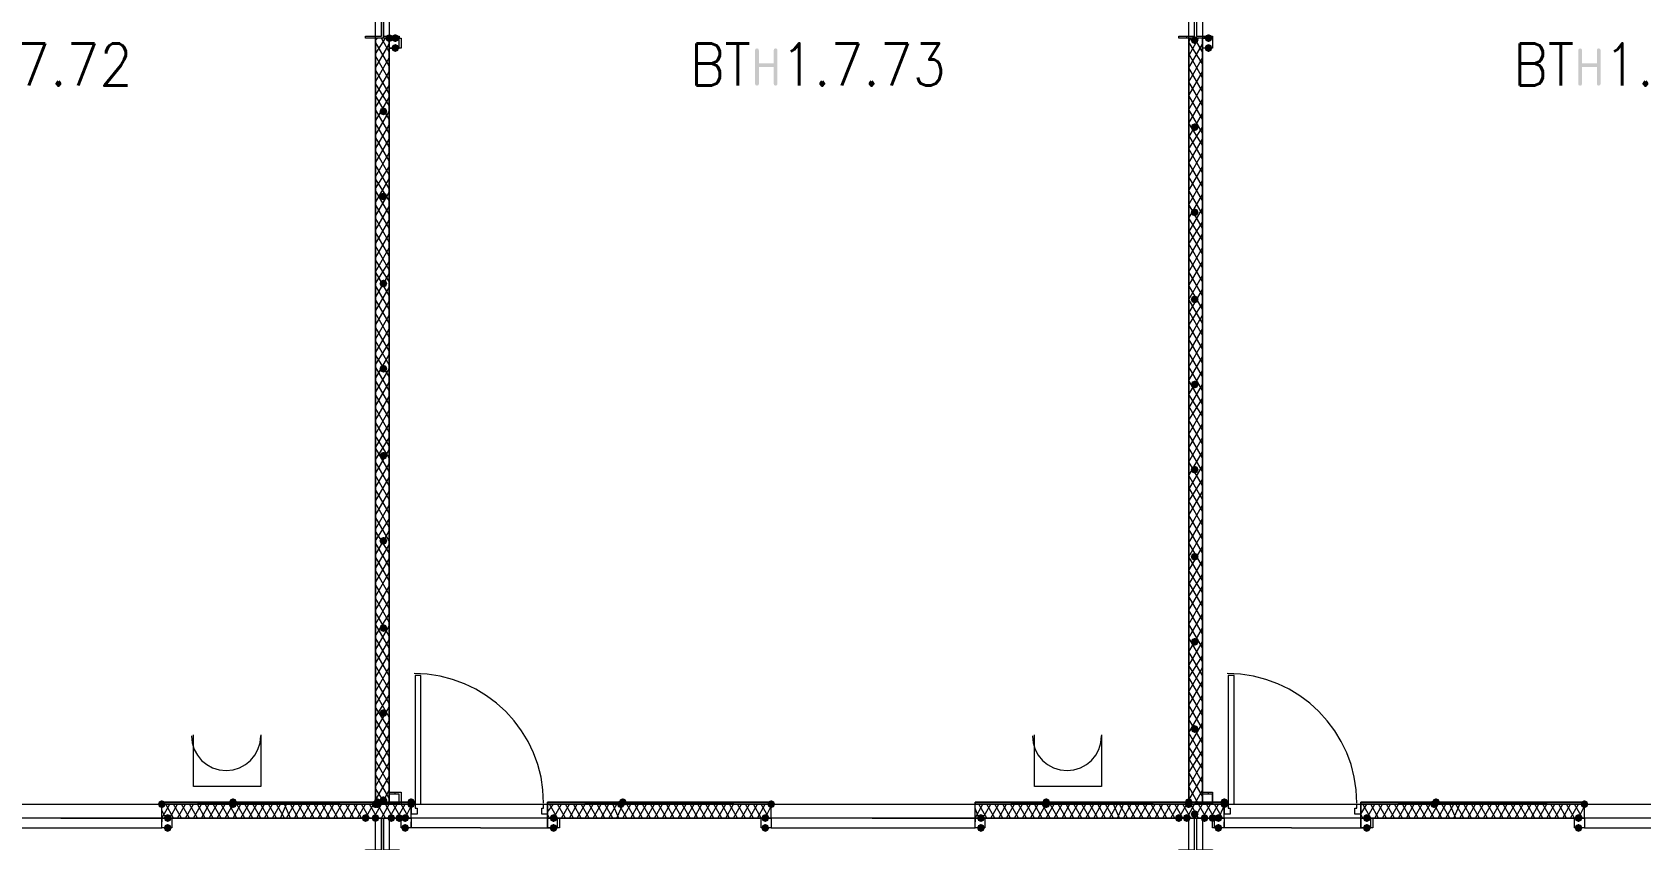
# Model space of a CAD drawing. Header units: millimetres. Extents: x 0 to 420, y 0 to 297.
# Drawn here: x 297.2 to 331.62, y 186.94 to 204.22 of the extents above; entities that cross this region are included whole.
import ezdxf

# ---------------------------------------------------------------- set-up
doc = ezdxf.new("R2010")
doc.units = ezdxf.units.MM
doc.styles.get("Standard").update_dxf_attribs({"font": 'STANDARD'})

msp = doc.modelspace()

# ---------------------------------------------------------------- hatches: boundary and pattern name
for color, points in [(7, [(304.927, 204.089), (304.902129, 204.029204), (304.842333, 204.004333), (304.782537, 204.029204), (304.757667, 204.089), (304.782537, 204.148796), (304.842333, 204.173667), (304.902129, 204.148796)]), (7, [(305.054, 204.089), (305.029129, 204.029204), (304.969333, 204.004333), (304.909537, 204.029204), (304.884667, 204.089), (304.909537, 204.148796), (304.969333, 204.173667), (305.029129, 204.148796)]), (7, [(322.156667, 204.046667), (322.131796, 203.986871), (322.072, 203.962), (322.012204, 203.986871), (321.987333, 204.046667), (322.012204, 204.106462), (322.072, 204.131333), (322.131796, 204.106463)]), (7, [(322.453, 204.089), (322.428129, 204.029204), (322.368333, 204.004333), (322.308538, 204.029204), (322.283667, 204.089), (322.308537, 204.148796), (322.368333, 204.173667), (322.428129, 204.148796)]), (7, [(305.054, 203.877333), (305.029129, 203.817537), (304.969333, 203.792667), (304.909537, 203.817537), (304.884667, 203.877333), (304.909537, 203.937129), (304.969333, 203.962), (305.029129, 203.937129)]), (7, [(312.668708, 203.112687), (312.668708, 203.829267), (312.678698, 203.859032), (312.708946, 203.868954), (312.738712, 203.859032), (312.748634, 203.829267), (312.748634, 203.550352), (313.066685, 203.550352), (313.066685, 203.829267), (313.076607, 203.859032), (313.106373, 203.868954), (313.136414, 203.859032), (313.146611, 203.829267), (313.146611, 203.112687), (313.136414, 203.082921), (313.106373, 203.072999), (313.076607, 203.082921), (313.066685, 203.112687), (313.066685, 203.470977), (312.748634, 203.470977), (312.748634, 203.112687), (312.738712, 203.082921), (312.708946, 203.072999), (312.678698, 203.082921)]), (7, [(322.453, 203.877333), (322.428129, 203.817537), (322.368333, 203.792667), (322.308538, 203.817537), (322.283667, 203.877333), (322.308537, 203.937129), (322.368333, 203.962), (322.428129, 203.937129)]), (7, [(330.279374, 203.112687), (330.279374, 203.829267), (330.289365, 203.859032), (330.319613, 203.868954), (330.349379, 203.859032), (330.3593, 203.829267), (330.3593, 203.550352), (330.677352, 203.550352), (330.677352, 203.829267), (330.687274, 203.859032), (330.717039, 203.868954), (330.74708, 203.859032), (330.757278, 203.829267), (330.757278, 203.112687), (330.74708, 203.082921), (330.717039, 203.072999), (330.687274, 203.082921), (330.677352, 203.112687), (330.677352, 203.470977), (330.3593, 203.470977), (330.3593, 203.112687), (330.349379, 203.082921), (330.319613, 203.072999), (330.289365, 203.082921)]), (7, [(304.8, 202.522667), (304.775129, 202.462871), (304.715333, 202.438), (304.655538, 202.462871), (304.630667, 202.522667), (304.655537, 202.582462), (304.715333, 202.607333), (304.775129, 202.582463)]), (7, [(322.156667, 202.184), (322.131796, 202.124204), (322.072, 202.099333), (322.012204, 202.124204), (321.987333, 202.184), (322.012204, 202.243796), (322.072, 202.268667), (322.131796, 202.243796)]), (7, [(304.8, 200.702333), (304.775129, 200.642537), (304.715333, 200.617667), (304.655538, 200.642537), (304.630667, 200.702333), (304.655537, 200.762129), (304.715333, 200.787), (304.775129, 200.762129)]), (7, [(322.156667, 200.363667), (322.131796, 200.303871), (322.072, 200.279), (322.012204, 200.303871), (321.987333, 200.363667), (322.012204, 200.423462), (322.072, 200.448333), (322.131796, 200.423463)]), (7, [(304.8, 198.839667), (304.775129, 198.779871), (304.715333, 198.755), (304.655538, 198.779871), (304.630667, 198.839667), (304.655537, 198.899462), (304.715333, 198.924333), (304.775129, 198.899463)]), (7, [(322.156667, 198.501), (322.131796, 198.441204), (322.072, 198.416333), (322.012204, 198.441204), (321.987333, 198.501), (322.012204, 198.560796), (322.072, 198.585667), (322.131796, 198.560796)]), (7, [(304.8, 197.019333), (304.775129, 196.959537), (304.715333, 196.934667), (304.655538, 196.959537), (304.630667, 197.019333), (304.655537, 197.079129), (304.715333, 197.104), (304.775129, 197.079129)]), (7, [(322.156667, 196.680667), (322.131796, 196.620871), (322.072, 196.596), (322.012204, 196.620871), (321.987333, 196.680667), (322.012204, 196.740462), (322.072, 196.765333), (322.131796, 196.740463)]), (7, [(304.8, 195.156667), (304.775129, 195.096871), (304.715333, 195.072), (304.655538, 195.096871), (304.630667, 195.156667), (304.655537, 195.216462), (304.715333, 195.241333), (304.775129, 195.216463)]), (7, [(322.156667, 194.860333), (322.131796, 194.800537), (322.072, 194.775667), (322.012204, 194.800537), (321.987333, 194.860333), (322.012204, 194.920129), (322.072, 194.945), (322.131796, 194.920129)]), (7, [(304.8, 193.336333), (304.775129, 193.276537), (304.715333, 193.251667), (304.655538, 193.276537), (304.630667, 193.336333), (304.655537, 193.396129), (304.715333, 193.421), (304.775129, 193.396129)]), (7, [(322.156667, 192.997667), (322.131796, 192.937871), (322.072, 192.913), (322.012204, 192.937871), (321.987333, 192.997667), (322.012204, 193.057462), (322.072, 193.082333), (322.131796, 193.057463)]), (7, [(304.8, 191.473667), (304.775129, 191.413871), (304.715333, 191.389), (304.655538, 191.413871), (304.630667, 191.473667), (304.655537, 191.533462), (304.715333, 191.558333), (304.775129, 191.533463)]), (7, [(322.156667, 191.177333), (322.131796, 191.117537), (322.072, 191.092667), (322.012204, 191.117537), (321.987333, 191.177333), (322.012204, 191.237129), (322.072, 191.262), (322.131796, 191.237129)]), (7, [(304.8, 189.653333), (304.775129, 189.593537), (304.715333, 189.568667), (304.655538, 189.593537), (304.630667, 189.653333), (304.655537, 189.713129), (304.715333, 189.738), (304.775129, 189.713129)]), (7, [(322.156667, 189.314667), (322.131796, 189.254871), (322.072, 189.23), (322.012204, 189.254871), (321.987333, 189.314667), (322.012204, 189.374462), (322.072, 189.399333), (322.131796, 189.374463)]), (7, [(300.058667, 187.706), (300.033796, 187.646204), (299.974, 187.621333), (299.914204, 187.646204), (299.889333, 187.706), (299.914204, 187.765796), (299.974, 187.790667), (300.033796, 187.765796)]), (254, [(301.582667, 187.748333), (301.557796, 187.688538), (301.498, 187.663667), (301.438204, 187.688538), (301.413333, 187.748333), (301.438204, 187.808129), (301.498, 187.833), (301.557796, 187.808129)]), (254, [(301.582667, 187.706), (301.557796, 187.646204), (301.498, 187.621333), (301.438204, 187.646204), (301.413333, 187.706), (301.438204, 187.765796), (301.498, 187.790667), (301.557796, 187.765796)]), (254, [(304.630667, 187.706), (304.605796, 187.646204), (304.546, 187.621333), (304.486204, 187.646204), (304.461333, 187.706), (304.486204, 187.765796), (304.546, 187.790667), (304.605796, 187.765796)]), (254, [(304.673, 187.748333), (304.648129, 187.688538), (304.588333, 187.663667), (304.528537, 187.688538), (304.503667, 187.748333), (304.528537, 187.808129), (304.588333, 187.833), (304.648129, 187.808129)]), (254, [(304.673, 187.748333), (304.648129, 187.688538), (304.588333, 187.663667), (304.528537, 187.688538), (304.503667, 187.748333), (304.528537, 187.808129), (304.588333, 187.833), (304.648129, 187.808129)]), (254, [(304.673, 187.706), (304.648129, 187.646204), (304.588333, 187.621333), (304.528537, 187.646204), (304.503667, 187.706), (304.528537, 187.765796), (304.588333, 187.790667), (304.648129, 187.765796)]), (7, [(304.8, 187.790667), (304.775129, 187.730871), (304.715333, 187.706), (304.655538, 187.730871), (304.630667, 187.790667), (304.655537, 187.850462), (304.715333, 187.875333), (304.775129, 187.850463)]), (254, [(305.392667, 187.748333), (305.367796, 187.688538), (305.308, 187.663667), (305.248204, 187.688538), (305.223333, 187.748333), (305.248204, 187.808129), (305.308, 187.833), (305.367796, 187.808129)]), (254, [(305.392667, 187.706), (305.367796, 187.646204), (305.308, 187.621333), (305.248204, 187.646204), (305.223333, 187.706), (305.248204, 187.765796), (305.308, 187.790667), (305.367796, 187.765796)]), (254, [(309.88, 187.706), (309.855129, 187.646204), (309.795333, 187.621333), (309.735537, 187.646204), (309.710667, 187.706), (309.735537, 187.765796), (309.795333, 187.790667), (309.855129, 187.765796)]), (254, [(309.922333, 187.748333), (309.897462, 187.688538), (309.837667, 187.663667), (309.777871, 187.688538), (309.753, 187.748333), (309.777871, 187.808129), (309.837667, 187.833), (309.897462, 187.808129)]), (254, [(313.097333, 187.706), (313.072462, 187.646204), (313.012667, 187.621333), (312.952871, 187.646204), (312.928, 187.706), (312.952871, 187.765796), (313.012667, 187.790667), (313.072462, 187.765796)]), (254, [(318.981667, 187.748333), (318.956796, 187.688538), (318.897, 187.663667), (318.837204, 187.688538), (318.812333, 187.748333), (318.837204, 187.808129), (318.897, 187.833), (318.956796, 187.808129)]), (254, [(318.981667, 187.706), (318.956796, 187.646204), (318.897, 187.621333), (318.837204, 187.646204), (318.812333, 187.706), (318.837204, 187.765796), (318.897, 187.790667), (318.956796, 187.765796)]), (254, [(322.029667, 187.748333), (322.004796, 187.688538), (321.945, 187.663667), (321.885204, 187.688538), (321.860333, 187.748333), (321.885204, 187.808129), (321.945, 187.833), (322.004796, 187.808129)]), (254, [(322.029667, 187.748333), (322.004796, 187.688538), (321.945, 187.663667), (321.885204, 187.688538), (321.860333, 187.748333), (321.885204, 187.808129), (321.945, 187.833), (322.004796, 187.808129)]), (254, [(322.029667, 187.706), (322.004796, 187.646204), (321.945, 187.621333), (321.885204, 187.646204), (321.860333, 187.706), (321.885204, 187.765796), (321.945, 187.790667), (322.004796, 187.765796)]), (254, [(322.029667, 187.706), (322.004796, 187.646204), (321.945, 187.621333), (321.885204, 187.646204), (321.860333, 187.706), (321.885204, 187.765796), (321.945, 187.790667), (322.004796, 187.765796)]), (7, [(322.156667, 187.494333), (322.131796, 187.434537), (322.072, 187.409667), (322.012204, 187.434537), (321.987333, 187.494333), (322.012204, 187.554129), (322.072, 187.579), (322.131796, 187.554129)]), (254, [(322.791667, 187.748333), (322.766796, 187.688538), (322.707, 187.663667), (322.647204, 187.688538), (322.622333, 187.748333), (322.647204, 187.808129), (322.707, 187.833), (322.766796, 187.808129)]), (254, [(322.791667, 187.706), (322.766796, 187.646204), (322.707, 187.621333), (322.647204, 187.646204), (322.622333, 187.706), (322.647204, 187.765796), (322.707, 187.790667), (322.766796, 187.765796)]), (254, [(327.279, 187.706), (327.254129, 187.646204), (327.194333, 187.621333), (327.134537, 187.646204), (327.109667, 187.706), (327.134537, 187.765796), (327.194333, 187.790667), (327.254129, 187.765796)]), (254, [(327.321333, 187.748333), (327.296462, 187.688538), (327.236667, 187.663667), (327.176871, 187.688538), (327.152, 187.748333), (327.176871, 187.808129), (327.236667, 187.833), (327.296462, 187.808129)]), (254, [(330.496333, 187.706), (330.471462, 187.646204), (330.411667, 187.621333), (330.351871, 187.646204), (330.327, 187.706), (330.351871, 187.765796), (330.411667, 187.790667), (330.471462, 187.765796)]), (7, [(300.185667, 187.409667), (300.160796, 187.349871), (300.101, 187.325), (300.041204, 187.349871), (300.016333, 187.409667), (300.041204, 187.469462), (300.101, 187.494333), (300.160796, 187.469463)]), (7, [(300.185667, 187.198), (300.160796, 187.138204), (300.101, 187.113333), (300.041204, 187.138204), (300.016333, 187.198), (300.041204, 187.257796), (300.101, 187.282667), (300.160796, 187.257796)]), (7, [(304.419, 187.409667), (304.394129, 187.349871), (304.334333, 187.325), (304.274537, 187.349871), (304.249667, 187.409667), (304.274537, 187.469462), (304.334333, 187.494333), (304.394129, 187.469463)]), (7, [(304.630667, 187.409667), (304.605796, 187.349871), (304.546, 187.325), (304.486204, 187.349871), (304.461333, 187.409667), (304.486204, 187.469462), (304.546, 187.494333), (304.605796, 187.469463)]), (7, [(304.969333, 187.409667), (304.944462, 187.349871), (304.884667, 187.325), (304.824871, 187.349871), (304.8, 187.409667), (304.824871, 187.469462), (304.884667, 187.494333), (304.944462, 187.469463)]), (7, [(305.138667, 187.409667), (305.113796, 187.349871), (305.054, 187.325), (304.994204, 187.349871), (304.969333, 187.409667), (304.994204, 187.469462), (305.054, 187.494333), (305.113796, 187.469463)]), (7, [(305.265667, 187.409667), (305.240796, 187.349871), (305.181, 187.325), (305.121204, 187.349871), (305.096333, 187.409667), (305.121204, 187.469462), (305.181, 187.494333), (305.240796, 187.469463)]), (7, [(305.265667, 187.198), (305.240796, 187.138204), (305.181, 187.113333), (305.121204, 187.138204), (305.096333, 187.198), (305.121204, 187.257796), (305.181, 187.282667), (305.240796, 187.257796)]), (7, [(308.440667, 187.409667), (308.415796, 187.349871), (308.356, 187.325), (308.296204, 187.349871), (308.271333, 187.409667), (308.296204, 187.469462), (308.356, 187.494333), (308.415796, 187.469463)]), (7, [(308.440667, 187.198), (308.415796, 187.138204), (308.356, 187.113333), (308.296204, 187.138204), (308.271333, 187.198), (308.296204, 187.257796), (308.356, 187.282667), (308.415796, 187.257796)]), (7, [(312.970333, 187.409667), (312.945462, 187.349871), (312.885667, 187.325), (312.825871, 187.349871), (312.801, 187.409667), (312.825871, 187.469462), (312.885667, 187.494333), (312.945462, 187.469463)]), (7, [(312.970333, 187.198), (312.945462, 187.138204), (312.885667, 187.113333), (312.825871, 187.138204), (312.801, 187.198), (312.825871, 187.257796), (312.885667, 187.282667), (312.945462, 187.257796)]), (7, [(317.584667, 187.409667), (317.559796, 187.349871), (317.5, 187.325), (317.440204, 187.349871), (317.415333, 187.409667), (317.440204, 187.469462), (317.5, 187.494333), (317.559796, 187.469463)]), (7, [(317.584667, 187.198), (317.559796, 187.138204), (317.5, 187.113333), (317.440204, 187.138204), (317.415333, 187.198), (317.440204, 187.257796), (317.5, 187.282667), (317.559796, 187.257796)]), (7, [(321.818, 187.409667), (321.793129, 187.349871), (321.733333, 187.325), (321.673537, 187.349871), (321.648667, 187.409667), (321.673537, 187.469462), (321.733333, 187.494333), (321.793129, 187.469463)]), (7, [(321.987333, 187.409667), (321.962462, 187.349871), (321.902667, 187.325), (321.842871, 187.349871), (321.818, 187.409667), (321.842871, 187.469462), (321.902667, 187.494333), (321.962462, 187.469463)]), (7, [(322.368333, 187.409667), (322.343462, 187.349871), (322.283667, 187.325), (322.223871, 187.349871), (322.199, 187.409667), (322.223871, 187.469462), (322.283667, 187.494333), (322.343462, 187.469463)]), (7, [(322.537667, 187.409667), (322.512796, 187.349871), (322.453, 187.325), (322.393204, 187.349871), (322.368333, 187.409667), (322.393204, 187.469462), (322.453, 187.494333), (322.512796, 187.469463)]), (7, [(322.664667, 187.409667), (322.639796, 187.349871), (322.58, 187.325), (322.520204, 187.349871), (322.495333, 187.409667), (322.520204, 187.469462), (322.58, 187.494333), (322.639796, 187.469463)]), (7, [(322.664667, 187.198), (322.639796, 187.138204), (322.58, 187.113333), (322.520204, 187.138204), (322.495333, 187.198), (322.520204, 187.257796), (322.58, 187.282667), (322.639796, 187.257796)]), (7, [(325.839667, 187.409667), (325.814796, 187.349871), (325.755, 187.325), (325.695204, 187.349871), (325.670333, 187.409667), (325.695204, 187.469462), (325.755, 187.494333), (325.814796, 187.469463)]), (7, [(325.839667, 187.198), (325.814796, 187.138204), (325.755, 187.113333), (325.695204, 187.138204), (325.670333, 187.198), (325.695204, 187.257796), (325.755, 187.282667), (325.814796, 187.257796)]), (7, [(330.369333, 187.409667), (330.344462, 187.349871), (330.284667, 187.325), (330.224871, 187.349871), (330.2, 187.409667), (330.224871, 187.469462), (330.284667, 187.494333), (330.344462, 187.469463)]), (7, [(330.369333, 187.198), (330.344462, 187.138204), (330.284667, 187.113333), (330.224871, 187.138204), (330.2, 187.198), (330.224871, 187.257796), (330.284667, 187.282667), (330.344462, 187.257796)])]:
    msp.add_hatch(color=color).paths.add_polyline_path(points, flags=0)
h = msp.add_hatch(color=7)
h.paths.add_polyline_path([(304.546, 187.748333), (299.974, 187.748333), (304.546, 187.706)], flags=0)
h.paths.add_polyline_path([(299.974, 187.748333), (304.546, 187.706), (299.974, 187.706)], flags=0)
h = msp.add_hatch(color=7)
h.paths.add_polyline_path([(305.308, 187.748333), (304.588333, 187.748333), (305.308, 187.706)], flags=0)
h.paths.add_polyline_path([(304.588333, 187.748333), (305.308, 187.706), (304.588333, 187.706)], flags=0)
h = msp.add_hatch(color=7)
h.paths.add_polyline_path([(313.012667, 187.748333), (308.229, 187.748333), (313.012667, 187.706)], flags=0)
h.paths.add_polyline_path([(308.229, 187.748333), (313.012667, 187.706), (308.229, 187.706)], flags=0)
h = msp.add_hatch(color=7)
h.paths.add_polyline_path([(321.945, 187.748333), (317.373, 187.748333), (321.945, 187.706)], flags=0)
h.paths.add_polyline_path([(317.373, 187.748333), (321.945, 187.706), (317.373, 187.706)], flags=0)
h = msp.add_hatch(color=7)
h.paths.add_polyline_path([(322.707, 187.748333), (321.945, 187.748333), (322.707, 187.706)], flags=0)
h.paths.add_polyline_path([(321.945, 187.748333), (322.707, 187.706), (321.945, 187.706)], flags=0)
h = msp.add_hatch(color=7)
h.paths.add_polyline_path([(330.411667, 187.748333), (325.628, 187.748333), (330.411667, 187.706)], flags=0)
h.paths.add_polyline_path([(325.628, 187.748333), (330.411667, 187.706), (325.628, 187.706)], flags=0)

# ---------------------------------------------------------------- linework, layer by layer
at = {"color": 7, "lineweight": 0}
for points in [[(287.443333, 187.706), (304.546, 187.706), (304.546, 222.207667), (287.443333, 222.207667)], [(304.842333, 187.706), (321.945, 187.706), (321.945, 222.207667), (304.842333, 222.207667)], [(339.344, 187.706), (339.344, 222.207667), (322.241333, 222.207667), (322.241333, 187.706)], [(305.054, 204.089), (304.334333, 204.089), (304.334333, 204.131333), (304.673, 204.131333), (304.673, 204.766333), (304.334333, 204.766333), (304.334333, 204.808667), (305.054, 204.808667), (305.054, 204.766333), (304.715333, 204.766333), (304.715333, 204.131333), (305.054, 204.131333)], [(322.453, 204.089), (321.733333, 204.089), (321.733333, 204.131333), (322.072, 204.131333), (322.072, 204.766333), (321.733333, 204.766333), (321.733333, 204.808667), (322.453, 204.808667), (322.453, 204.766333), (322.114333, 204.766333), (322.114333, 204.131333), (322.453, 204.131333)], [(305.096333, 203.877333), (304.842333, 203.877333), (304.842333, 204.089), (305.096333, 204.089)], [(305.054, 203.877333), (305.054, 204.089), (304.842333, 204.089), (304.842333, 203.877333)], [(322.453, 203.877333), (322.241333, 203.877333), (322.241333, 204.089), (322.453, 204.089), (322.453, 203.877333), (322.241333, 203.877333), (322.241333, 204.089), (322.453, 204.089)], [(305.392667, 190.457667), (305.392667, 187.706), (305.519667, 187.706), (305.519667, 190.457667)], [(322.791667, 190.457667), (322.791667, 187.706), (322.918667, 187.706), (322.918667, 190.457667)], [(305.096333, 187.706), (304.842333, 187.706), (304.842333, 187.96), (305.096333, 187.96)], [(305.054, 187.748333), (305.054, 187.917667), (304.842333, 187.917667), (304.842333, 187.748333)], [(322.453, 187.706), (322.241333, 187.706), (322.241333, 187.96), (322.453, 187.96)], [(322.453, 187.748333), (322.453, 187.917667), (322.241333, 187.917667), (322.241333, 187.748333)], [(304.546, 187.748333), (299.974, 187.748333), (304.546, 187.706)], [(299.974, 187.748333), (304.546, 187.706), (299.974, 187.706)], [(299.974, 187.706), (299.974, 187.748333), (304.546, 187.748333), (304.546, 187.706), (299.974, 187.706), (304.546, 187.706), (304.546, 187.748333), (299.974, 187.748333)], [(305.308, 187.748333), (304.588333, 187.748333), (305.308, 187.706)], [(304.588333, 187.748333), (305.308, 187.706), (304.588333, 187.706)], [(305.308, 187.748333), (304.588333, 187.748333), (304.588333, 187.706), (305.308, 187.706)], [(305.308, 187.748333), (304.588333, 187.748333), (304.588333, 187.706), (305.308, 187.706)], [(305.308, 187.494333), (305.308, 187.706), (305.392667, 187.706), (305.392667, 187.621333), (305.435, 187.621333), (305.435, 187.494333)], [(305.308, 187.706), (305.308, 187.494333)], [(308.102, 187.494333), (308.102, 187.621333), (308.144333, 187.621333), (308.144333, 187.706), (308.229, 187.706), (308.229, 187.494333)], [(313.012667, 187.748333), (308.229, 187.748333), (313.012667, 187.706)], [(308.229, 187.748333), (313.012667, 187.706), (308.229, 187.706)], [(308.229, 187.706), (308.229, 187.748333), (313.012667, 187.748333), (313.012667, 187.706), (308.229, 187.706), (313.012667, 187.706), (313.012667, 187.748333), (308.229, 187.748333)], [(308.229, 187.706), (308.229, 187.494333)], [(321.945, 187.748333), (317.373, 187.748333), (321.945, 187.706)], [(317.373, 187.748333), (321.945, 187.706), (317.373, 187.706)], [(317.373, 187.706), (317.373, 187.748333), (321.945, 187.748333), (321.945, 187.706), (317.373, 187.706), (321.945, 187.706), (321.945, 187.748333), (317.373, 187.748333)], [(322.707, 187.748333), (321.945, 187.748333), (322.707, 187.706)], [(321.945, 187.748333), (322.707, 187.706), (321.945, 187.706)], [(322.707, 187.748333), (321.945, 187.748333), (321.945, 187.706), (322.707, 187.706)], [(322.707, 187.748333), (321.945, 187.748333), (321.945, 187.706), (322.707, 187.706)], [(322.707, 187.494333), (322.707, 187.706), (322.791667, 187.706), (322.791667, 187.621333), (322.834, 187.621333), (322.834, 187.494333)], [(322.707, 187.706), (322.707, 187.494333)], [(325.501, 187.494333), (325.501, 187.621333), (325.543333, 187.621333), (325.543333, 187.706), (325.628, 187.706), (325.628, 187.494333)], [(330.411667, 187.748333), (325.628, 187.748333), (330.411667, 187.706)], [(325.628, 187.748333), (330.411667, 187.706), (325.628, 187.706)], [(325.628, 187.706), (325.628, 187.748333), (330.411667, 187.748333), (330.411667, 187.706), (325.628, 187.706), (330.411667, 187.706), (330.411667, 187.748333), (325.628, 187.748333)], [(325.628, 187.706), (325.628, 187.494333)], [(304.546, 187.409667), (287.443333, 187.409667), (287.443333, 176.276), (304.546, 176.276)], [(305.054, 186.69), (304.334333, 186.69), (304.334333, 186.732333), (304.673, 186.732333), (304.673, 187.409667), (304.334333, 187.409667), (305.054, 187.409667), (304.715333, 187.409667), (304.715333, 186.732333), (305.054, 186.732333)], [(321.945, 176.276), (321.945, 187.409667), (304.842333, 187.409667), (304.842333, 176.276)], [(308.483, 187.198), (308.229, 187.198), (308.229, 187.409667), (308.483, 187.409667)], [(308.440667, 187.198), (308.440667, 187.409667), (308.229, 187.409667), (308.229, 187.198)], [(312.801, 187.409667), (313.012667, 187.409667), (313.012667, 187.198), (312.801, 187.198), (312.801, 187.409667), (313.012667, 187.409667), (313.012667, 187.198), (312.801, 187.198)], [(322.453, 186.69), (321.733333, 186.69), (321.733333, 186.732333), (322.072, 186.732333), (322.072, 187.409667), (321.733333, 187.409667), (322.453, 187.409667), (322.114333, 187.409667), (322.114333, 186.732333), (322.453, 186.732333)], [(322.241333, 187.409667), (322.241333, 176.276), (339.344, 176.276), (339.344, 187.409667)], [(325.882, 187.198), (325.628, 187.198), (325.628, 187.409667), (325.882, 187.409667)], [(325.839667, 187.198), (325.839667, 187.409667), (325.628, 187.409667), (325.628, 187.198)], [(330.2, 187.409667), (330.411667, 187.409667), (330.411667, 187.198), (330.2, 187.198), (330.2, 187.409667), (330.411667, 187.409667), (330.411667, 187.198), (330.2, 187.198)]]:
    msp.add_lwpolyline(points, close=True, dxfattribs=at)
for points in [[(304.715333, 204.089), (304.715333, 204.808667)], [(322.072, 204.089), (322.072, 204.808667)], [(304.334333, 204.089), (304.334333, 204.131333)], [(304.546, 204.089), (304.546, 204.131333)], [(304.884667, 204.089), (304.884667, 204.131333)], [(305.054, 204.089), (305.054, 204.131333)], [(321.733333, 204.089), (321.733333, 204.131333)], [(321.902667, 204.089), (321.902667, 204.131333)], [(322.283667, 204.089), (322.283667, 204.131333)], [(322.453, 204.089), (322.453, 204.131333)], [(304.546, 204.046667), (304.588333, 204.089)], [(304.546, 203.750333), (304.757667, 204.089)], [(304.842333, 187.706), (304.842333, 204.089), (304.546, 204.089), (304.546, 187.706)], [(304.842333, 203.496333), (304.546, 204.004333)], [(304.546, 203.454), (304.842333, 203.962)], [(304.842333, 203.792667), (304.673, 204.089)], [(321.945, 204.004333), (321.987333, 204.089)], [(321.945, 203.708), (322.156667, 204.089)], [(322.241333, 187.706), (322.241333, 204.089), (321.945, 204.089), (321.945, 187.706)], [(322.241333, 203.538667), (321.945, 204.004333)], [(321.945, 203.454), (322.241333, 203.962)], [(322.241333, 203.242333), (321.945, 203.750333)], [(322.241333, 203.792667), (322.072, 204.089)], [(304.842333, 203.2), (304.546, 203.708)], [(304.546, 203.157667), (304.842333, 203.665667)], [(304.842333, 202.903667), (304.546, 203.411667)], [(321.945, 203.157667), (322.241333, 203.665667)], [(322.241333, 202.946), (321.945, 203.454)], [(304.546, 202.861333), (304.842333, 203.369333)], [(304.842333, 202.649667), (304.546, 203.115333)], [(304.546, 202.607333), (304.842333, 203.073)], [(321.945, 202.861333), (322.241333, 203.369333)], [(322.241333, 202.649667), (321.945, 203.157667)], [(321.945, 202.565), (322.241333, 203.073)], [(304.842333, 202.353333), (304.546, 202.861333)], [(304.546, 202.311), (304.842333, 202.819)], [(322.241333, 202.353333), (321.945, 202.861333)], [(321.945, 202.268667), (322.241333, 202.776667)], [(304.842333, 202.057), (304.546, 202.565)], [(304.546, 202.014667), (304.842333, 202.522667)], [(322.241333, 202.057), (321.945, 202.565)], [(321.945, 201.972333), (322.241333, 202.480333)], [(304.842333, 201.760667), (304.546, 202.268667)], [(304.546, 201.718333), (304.842333, 202.226333)], [(322.241333, 201.803), (321.945, 202.268667)], [(321.945, 201.718333), (322.241333, 202.184)], [(304.842333, 201.464333), (304.546, 201.972333)], [(304.546, 201.422), (304.842333, 201.93)], [(322.241333, 201.506667), (321.945, 202.014667)], [(321.945, 201.422), (322.241333, 201.93)], [(322.241333, 201.210333), (321.945, 201.718333)], [(304.842333, 201.168), (304.546, 201.676)], [(304.546, 201.125667), (304.842333, 201.633667)], [(304.842333, 200.871667), (304.546, 201.379667)], [(321.945, 201.125667), (322.241333, 201.633667)], [(322.241333, 200.914), (321.945, 201.422)], [(304.546, 200.871667), (304.842333, 201.337333)], [(304.546, 200.575333), (304.842333, 201.083333)], [(304.842333, 200.617667), (304.546, 201.083333)], [(321.945, 200.829333), (322.241333, 201.337333)], [(322.241333, 200.617667), (321.945, 201.125667)], [(321.945, 200.533), (322.241333, 201.041)], [(304.842333, 200.321333), (304.546, 200.829333)], [(304.546, 200.279), (304.842333, 200.787)], [(322.241333, 200.321333), (321.945, 200.829333)], [(321.945, 200.236667), (322.241333, 200.744667)], [(304.842333, 200.025), (304.546, 200.533)], [(304.546, 199.982667), (304.842333, 200.490667)], [(322.241333, 200.025), (321.945, 200.533)], [(321.945, 199.940333), (322.241333, 200.448333)], [(304.842333, 199.728667), (304.546, 200.236667)], [(304.546, 199.686333), (304.842333, 200.194333)], [(322.241333, 199.771), (321.945, 200.236667)], [(321.945, 199.686333), (322.241333, 200.152)], [(322.241333, 199.474667), (321.945, 199.982667)], [(304.842333, 199.432333), (304.546, 199.940333)], [(304.546, 199.39), (304.842333, 199.898)], [(304.842333, 199.136), (304.546, 199.644)], [(321.945, 199.39), (322.241333, 199.898)], [(322.241333, 199.178333), (321.945, 199.686333)], [(304.546, 199.093667), (304.842333, 199.601667)], [(304.842333, 198.882), (304.546, 199.347667)], [(304.546, 198.839667), (304.842333, 199.305333)], [(321.945, 199.093667), (322.241333, 199.601667)], [(322.241333, 198.882), (321.945, 199.39)], [(321.945, 198.797333), (322.241333, 199.305333)], [(304.842333, 198.585667), (304.546, 199.093667)], [(304.546, 198.543333), (304.842333, 199.051333)], [(322.241333, 198.585667), (321.945, 199.093667)], [(321.945, 198.501), (322.241333, 199.009)], [(304.842333, 198.289333), (304.546, 198.797333)], [(304.546, 198.247), (304.842333, 198.755)], [(322.241333, 198.289333), (321.945, 198.797333)], [(321.945, 198.204667), (322.241333, 198.712667)], [(304.842333, 197.993), (304.546, 198.501)], [(304.546, 197.950667), (304.842333, 198.458667)], [(322.241333, 197.993), (321.945, 198.501)], [(321.945, 197.950667), (322.241333, 198.416333)], [(322.241333, 197.739), (321.945, 198.247)], [(304.842333, 197.696667), (304.546, 198.204667)], [(304.546, 197.654333), (304.842333, 198.162333)], [(304.842333, 197.400333), (304.546, 197.908333)], [(321.945, 197.654333), (322.241333, 198.162333)], [(322.241333, 197.442667), (321.945, 197.950667)], [(304.546, 197.358), (304.842333, 197.866)], [(304.842333, 197.104), (304.546, 197.612)], [(304.546, 197.104), (304.842333, 197.569667)], [(321.945, 197.358), (322.241333, 197.866)], [(322.241333, 197.146333), (321.945, 197.654333)], [(321.945, 197.061667), (322.241333, 197.569667)], [(304.546, 196.807667), (304.842333, 197.315667)], [(304.842333, 196.85), (304.546, 197.315667)], [(322.241333, 196.85), (321.945, 197.358)], [(321.945, 196.765333), (322.241333, 197.273333)], [(304.842333, 196.553667), (304.546, 197.061667)], [(304.546, 196.511333), (304.842333, 197.019333)], [(322.241333, 196.553667), (321.945, 197.061667)], [(321.945, 196.469), (322.241333, 196.977)], [(304.842333, 196.257333), (304.546, 196.765333)], [(304.546, 196.215), (304.842333, 196.723)], [(322.241333, 196.257333), (321.945, 196.765333)], [(321.945, 196.172667), (322.241333, 196.680667)], [(304.842333, 195.961), (304.546, 196.469)], [(304.546, 195.918667), (304.842333, 196.426667)], [(322.241333, 196.003333), (321.945, 196.469)], [(321.945, 195.918667), (322.241333, 196.384333)], [(322.241333, 195.707), (321.945, 196.215)], [(304.842333, 195.664667), (304.546, 196.172667)], [(304.546, 195.622333), (304.842333, 196.130333)], [(304.842333, 195.368333), (304.546, 195.876333)], [(304.546, 195.326), (304.842333, 195.834)], [(321.945, 195.622333), (322.241333, 196.130333)], [(322.241333, 195.410667), (321.945, 195.918667)], [(321.945, 195.326), (322.241333, 195.834)], [(304.842333, 195.114333), (304.546, 195.58)], [(304.546, 195.072), (304.842333, 195.537667)], [(322.241333, 195.114333), (321.945, 195.622333)], [(321.945, 195.029667), (322.241333, 195.537667)], [(304.842333, 194.818), (304.546, 195.326)], [(304.546, 194.775667), (304.842333, 195.283667)], [(322.241333, 194.818), (321.945, 195.326)], [(321.945, 194.733333), (322.241333, 195.241333)], [(304.842333, 194.521667), (304.546, 195.029667)], [(304.546, 194.479333), (304.842333, 194.987333)], [(322.241333, 194.521667), (321.945, 195.029667)], [(321.945, 194.437), (322.241333, 194.945)], [(304.842333, 194.225333), (304.546, 194.733333)], [(304.546, 194.183), (304.842333, 194.691)], [(322.241333, 194.225333), (321.945, 194.733333)], [(321.945, 194.183), (322.241333, 194.648667)], [(322.241333, 193.971333), (321.945, 194.479333)], [(304.842333, 193.929), (304.546, 194.437)], [(304.546, 193.886667), (304.842333, 194.394667)], [(304.842333, 193.632667), (304.546, 194.140667)], [(321.945, 193.886667), (322.241333, 194.394667)], [(322.241333, 193.675), (321.945, 194.183)], [(304.546, 193.590333), (304.842333, 194.098333)], [(304.842333, 193.336333), (304.546, 193.844333)], [(304.546, 193.336333), (304.842333, 193.802)], [(321.945, 193.590333), (322.241333, 194.098333)], [(322.241333, 193.378667), (321.945, 193.886667)], [(321.945, 193.294), (322.241333, 193.802)], [(304.546, 193.04), (304.842333, 193.548)], [(304.842333, 193.082333), (304.546, 193.548)], [(322.241333, 193.082333), (321.945, 193.590333)], [(321.945, 192.997667), (322.241333, 193.505667)], [(304.842333, 192.786), (304.546, 193.294)], [(304.546, 192.743667), (304.842333, 193.251667)], [(322.241333, 192.786), (321.945, 193.294)], [(321.945, 192.701333), (322.241333, 193.209333)], [(304.842333, 192.489667), (304.546, 192.997667)], [(304.546, 192.447333), (304.842333, 192.955333)], [(322.241333, 192.489667), (321.945, 192.997667)], [(321.945, 192.405), (322.241333, 192.913)], [(304.842333, 192.193333), (304.546, 192.701333)], [(304.546, 192.151), (304.842333, 192.659)], [(304.842333, 191.897), (304.546, 192.405)], [(322.241333, 192.235667), (321.945, 192.701333)], [(321.945, 192.151), (322.241333, 192.616667)], [(322.241333, 191.939333), (321.945, 192.447333)], [(304.546, 191.854667), (304.842333, 192.362667)], [(304.842333, 191.600667), (304.546, 192.108667)], [(304.546, 191.558333), (304.842333, 192.066333)], [(321.945, 191.854667), (322.241333, 192.362667)], [(322.241333, 191.643), (321.945, 192.151)], [(321.945, 191.558333), (322.241333, 192.066333)], [(304.842333, 191.304333), (304.546, 191.812333)], [(304.546, 191.304333), (304.842333, 191.77)], [(322.241333, 191.346667), (321.945, 191.854667)], [(321.945, 191.262), (322.241333, 191.77)], [(304.842333, 191.050333), (304.546, 191.558333)], [(304.546, 191.008), (304.842333, 191.516)], [(322.241333, 191.050333), (321.945, 191.558333)], [(321.945, 190.965667), (322.241333, 191.473667)], [(304.842333, 190.754), (304.546, 191.262)], [(304.546, 190.711667), (304.842333, 191.219667)], [(322.241333, 190.754), (321.945, 191.262)], [(321.945, 190.669333), (322.241333, 191.177333)], [(304.842333, 190.457667), (304.546, 190.965667)], [(304.546, 190.415333), (304.842333, 190.923333)], [(322.241333, 190.457667), (321.945, 190.965667)], [(321.945, 190.415333), (322.241333, 190.881)], [(304.842333, 190.161333), (304.546, 190.669333)], [(304.546, 190.119), (304.842333, 190.627)], [(304.842333, 189.865), (304.546, 190.373)], [(304.546, 189.822667), (304.842333, 190.330667)], [(308.144333, 187.727167), (308.130018, 188.010675), (308.088, 188.285994), (308.019674, 188.551728), (307.926432, 188.806485), (307.80967, 189.04887), (307.670781, 189.277491), (307.511158, 189.490952), (307.332195, 189.687861), (307.135286, 189.866824), (306.921824, 190.026448), (306.693204, 190.165337), (306.450818, 190.282099), (306.196061, 190.37534), (305.930327, 190.443666), (305.655009, 190.485684), (305.3715, 190.5)], [(322.241333, 190.203667), (321.945, 190.669333)], [(321.945, 190.119), (322.241333, 190.627)], [(322.241333, 189.907333), (321.945, 190.415333)], [(321.945, 189.822667), (322.241333, 190.330667)], [(325.543333, 187.727167), (325.529018, 188.010675), (325.487, 188.285994), (325.418674, 188.551728), (325.325432, 188.806485), (325.20867, 189.04887), (325.069781, 189.277491), (324.910158, 189.490952), (324.731195, 189.687861), (324.534286, 189.866824), (324.320824, 190.026448), (324.092204, 190.165337), (323.849818, 190.282099), (323.595061, 190.37534), (323.329327, 190.443666), (323.054009, 190.485684), (322.7705, 190.5)], [(304.842333, 189.568667), (304.546, 190.076667)], [(304.546, 189.568667), (304.842333, 190.034333)], [(322.241333, 189.611), (321.945, 190.119)], [(321.945, 189.526333), (322.241333, 190.034333)], [(304.546, 189.272333), (304.842333, 189.780333)], [(304.842333, 189.314667), (304.546, 189.780333)], [(322.241333, 189.314667), (321.945, 189.822667)], [(321.945, 189.23), (322.241333, 189.738)], [(304.842333, 189.018333), (304.546, 189.526333)], [(304.546, 188.976), (304.842333, 189.484)], [(322.241333, 189.018333), (321.945, 189.526333)], [(321.945, 188.933667), (322.241333, 189.441667)], [(304.842333, 188.722), (304.546, 189.23)], [(304.546, 188.679667), (304.842333, 189.187667)], [(322.241333, 188.722), (321.945, 189.23)], [(321.945, 188.637333), (322.241333, 189.145333)], [(304.842333, 188.425667), (304.546, 188.933667)], [(304.546, 188.383333), (304.842333, 188.891333)], [(304.842333, 188.129333), (304.546, 188.637333)], [(322.241333, 188.468), (321.945, 188.933667)], [(321.945, 188.383333), (322.241333, 188.849)], [(322.241333, 188.171667), (321.945, 188.679667)], [(304.546, 188.087), (304.842333, 188.595)], [(304.842333, 187.833), (304.546, 188.341)], [(304.546, 187.790667), (304.842333, 188.298667)], [(321.945, 188.087), (322.241333, 188.595)], [(322.241333, 187.875333), (321.945, 188.383333)], [(321.945, 187.790667), (322.241333, 188.298667)], [(304.757667, 187.706), (304.546, 188.044667)], [(304.673, 187.706), (304.842333, 188.002333)], [(304.969333, 187.917667), (304.969333, 187.96)], [(322.156667, 187.706), (321.945, 188.087)], [(322.072, 187.706), (322.241333, 188.002333)], [(322.368333, 187.917667), (322.368333, 187.96)], [(304.546, 187.706), (299.974, 187.706), (304.546, 187.748333), (299.974, 187.748333)], [(299.974, 187.409667), (300.143333, 187.706)], [(299.974, 187.409667), (299.974, 187.706)], [(299.974, 187.409667), (299.974, 187.706)], [(304.546, 187.706), (299.974, 187.706)], [(300.058667, 187.409667), (299.974, 187.579)], [(300.228, 187.409667), (300.058667, 187.706)], [(300.143333, 187.409667), (300.312667, 187.706)], [(300.397333, 187.409667), (300.228, 187.706)], [(300.312667, 187.409667), (300.482, 187.706)], [(300.566667, 187.409667), (300.397333, 187.706)], [(300.482, 187.409667), (300.651333, 187.706)], [(300.736, 187.409667), (300.566667, 187.706)], [(300.651333, 187.409667), (300.820667, 187.706)], [(300.905333, 187.409667), (300.736, 187.706)], [(300.820667, 187.409667), (300.99, 187.706)], [(301.074667, 187.409667), (300.905333, 187.706)], [(300.99, 187.409667), (301.159333, 187.706)], [(301.244, 187.409667), (301.074667, 187.706)], [(301.159333, 187.409667), (301.328667, 187.706)], [(301.413333, 187.409667), (301.244, 187.706)], [(301.328667, 187.409667), (301.498, 187.706)], [(301.582667, 187.409667), (301.413333, 187.706)], [(301.498, 187.409667), (301.667333, 187.706)], [(301.752, 187.409667), (301.582667, 187.706)], [(301.667333, 187.409667), (301.836667, 187.706)], [(301.921333, 187.409667), (301.752, 187.706)], [(301.836667, 187.409667), (302.006, 187.706)], [(302.090667, 187.409667), (301.921333, 187.706)], [(302.006, 187.409667), (302.175333, 187.706)], [(302.26, 187.409667), (302.090667, 187.706)], [(302.175333, 187.409667), (302.344667, 187.706)], [(302.429333, 187.409667), (302.26, 187.706)], [(302.344667, 187.409667), (302.514, 187.706)], [(302.598667, 187.409667), (302.429333, 187.706)], [(302.514, 187.409667), (302.641, 187.706)], [(302.725667, 187.409667), (302.598667, 187.706)], [(302.641, 187.409667), (302.810333, 187.706)], [(302.895, 187.409667), (302.725667, 187.706)], [(302.810333, 187.409667), (302.979667, 187.706)], [(303.064333, 187.409667), (302.895, 187.706)], [(302.979667, 187.409667), (303.149, 187.706)], [(303.233667, 187.409667), (303.064333, 187.706)], [(303.149, 187.409667), (303.318333, 187.706)], [(303.403, 187.409667), (303.233667, 187.706)], [(303.318333, 187.409667), (303.487667, 187.706)], [(303.572333, 187.409667), (303.403, 187.706)], [(303.487667, 187.409667), (303.657, 187.706)], [(303.741667, 187.409667), (303.572333, 187.706)], [(303.657, 187.409667), (303.826333, 187.706)], [(303.911, 187.409667), (303.741667, 187.706)], [(303.826333, 187.409667), (303.995667, 187.706)], [(304.080333, 187.409667), (303.911, 187.706)], [(303.995667, 187.409667), (304.165, 187.706)], [(304.249667, 187.409667), (304.080333, 187.706)], [(304.165, 187.409667), (304.334333, 187.706)], [(304.419, 187.409667), (304.249667, 187.706)], [(304.334333, 187.409667), (304.503667, 187.706)], [(304.588333, 187.409667), (304.419, 187.706)], [(304.503667, 187.409667), (304.673, 187.706)], [(304.588333, 187.706), (304.546, 187.790667)], [(305.308, 187.748333), (304.588333, 187.748333), (305.308, 187.748333), (304.588333, 187.706)], [(304.757667, 187.409667), (304.588333, 187.706)], [(304.673, 187.409667), (304.842333, 187.706)], [(304.927, 187.409667), (304.757667, 187.706)], [(304.842333, 187.706), (304.842333, 187.748333)], [(304.842333, 187.409667), (305.011667, 187.706)], [(305.308, 187.706), (304.842333, 187.706)], [(305.096333, 187.409667), (304.927, 187.706)], [(304.969333, 187.706), (304.969333, 187.748333)], [(305.011667, 187.409667), (305.181, 187.706)], [(305.265667, 187.409667), (305.096333, 187.706)], [(305.181, 187.409667), (305.308, 187.663667)], [(305.308, 187.621333), (305.265667, 187.706)], [(305.308, 187.409667), (305.308, 187.494333), (305.308, 187.706)], [(313.012667, 187.706), (308.229, 187.706), (313.012667, 187.748333), (308.229, 187.748333)], [(308.229, 187.536667), (308.356, 187.706)], [(308.229, 187.409667), (308.229, 187.494333), (308.229, 187.706)], [(313.012667, 187.706), (308.229, 187.706)], [(308.440667, 187.409667), (308.271333, 187.706)], [(308.356, 187.409667), (308.525333, 187.706)], [(308.61, 187.409667), (308.440667, 187.706)], [(308.525333, 187.409667), (308.694667, 187.706)], [(308.779333, 187.409667), (308.61, 187.706)], [(308.694667, 187.409667), (308.864, 187.706)], [(308.948667, 187.409667), (308.779333, 187.706)], [(308.864, 187.409667), (309.033333, 187.706)], [(309.118, 187.409667), (308.948667, 187.706)], [(309.033333, 187.409667), (309.202667, 187.706)], [(309.287333, 187.409667), (309.118, 187.706)], [(309.202667, 187.409667), (309.372, 187.706)], [(309.456667, 187.409667), (309.287333, 187.706)], [(309.372, 187.409667), (309.541333, 187.706)], [(309.626, 187.409667), (309.456667, 187.706)], [(309.541333, 187.409667), (309.710667, 187.706)], [(309.753, 187.409667), (309.626, 187.706)], [(309.710667, 187.409667), (309.837667, 187.706)], [(309.922333, 187.409667), (309.753, 187.706)], [(309.837667, 187.409667), (310.007, 187.706)], [(310.091667, 187.409667), (309.922333, 187.706)], [(310.007, 187.409667), (310.176333, 187.706)], [(310.261, 187.409667), (310.091667, 187.706)], [(310.176333, 187.409667), (310.345667, 187.706)], [(310.430333, 187.409667), (310.261, 187.706)], [(310.345667, 187.409667), (310.515, 187.706)], [(310.599667, 187.409667), (310.430333, 187.706)], [(310.515, 187.409667), (310.684333, 187.706)], [(310.769, 187.409667), (310.599667, 187.706)], [(310.684333, 187.409667), (310.853667, 187.706)], [(310.938333, 187.409667), (310.769, 187.706)], [(310.853667, 187.409667), (311.023, 187.706)], [(311.107667, 187.409667), (310.938333, 187.706)], [(311.023, 187.409667), (311.192333, 187.706)], [(311.277, 187.409667), (311.107667, 187.706)], [(311.192333, 187.409667), (311.361667, 187.706)], [(311.446333, 187.409667), (311.277, 187.706)], [(311.361667, 187.409667), (311.531, 187.706)], [(311.615667, 187.409667), (311.446333, 187.706)], [(311.531, 187.409667), (311.700333, 187.706)], [(311.785, 187.409667), (311.615667, 187.706)], [(311.700333, 187.409667), (311.869667, 187.706)], [(311.954333, 187.409667), (311.785, 187.706)], [(311.869667, 187.409667), (312.039, 187.706)], [(312.123667, 187.409667), (311.954333, 187.706)], [(312.039, 187.409667), (312.208333, 187.706)], [(312.293, 187.409667), (312.123667, 187.706)], [(312.208333, 187.409667), (312.377667, 187.706)], [(312.462333, 187.409667), (312.293, 187.706)], [(312.377667, 187.409667), (312.547, 187.706)], [(312.631667, 187.409667), (312.462333, 187.706)], [(312.547, 187.409667), (312.716333, 187.706)], [(312.801, 187.409667), (312.631667, 187.706)], [(312.716333, 187.409667), (312.885667, 187.706)], [(312.970333, 187.409667), (312.801, 187.706)], [(312.885667, 187.409667), (313.012667, 187.663667)], [(313.012667, 187.621333), (312.970333, 187.706)], [(313.012667, 187.409667), (313.012667, 187.706)], [(313.012667, 187.409667), (313.012667, 187.706)], [(321.945, 187.706), (317.373, 187.706), (321.945, 187.748333), (317.373, 187.748333)], [(317.373, 187.663667), (317.373, 187.706)], [(317.373, 187.409667), (317.542333, 187.706)], [(317.373, 187.409667), (317.373, 187.706)], [(317.373, 187.409667), (317.373, 187.706)], [(321.945, 187.706), (317.373, 187.706)], [(317.457667, 187.409667), (317.373, 187.621333)], [(317.627, 187.409667), (317.457667, 187.706)], [(317.542333, 187.409667), (317.711667, 187.706)], [(317.796333, 187.409667), (317.627, 187.706)], [(317.711667, 187.409667), (317.881, 187.706)], [(317.965667, 187.409667), (317.796333, 187.706)], [(317.881, 187.409667), (318.050333, 187.706)], [(318.135, 187.409667), (317.965667, 187.706)], [(318.050333, 187.409667), (318.219667, 187.706)], [(318.304333, 187.409667), (318.135, 187.706)], [(318.219667, 187.409667), (318.389, 187.706)], [(318.473667, 187.409667), (318.304333, 187.706)], [(318.389, 187.409667), (318.558333, 187.706)], [(318.643, 187.409667), (318.473667, 187.706)], [(318.558333, 187.409667), (318.727667, 187.706)], [(318.812333, 187.409667), (318.643, 187.706)], [(318.727667, 187.409667), (318.897, 187.706)], [(318.981667, 187.409667), (318.812333, 187.706)], [(318.897, 187.409667), (319.066333, 187.706)], [(319.151, 187.409667), (318.981667, 187.706)], [(319.066333, 187.409667), (319.235667, 187.706)], [(319.320333, 187.409667), (319.151, 187.706)], [(319.235667, 187.409667), (319.405, 187.706)], [(319.489667, 187.409667), (319.320333, 187.706)], [(319.405, 187.409667), (319.574333, 187.706)], [(319.659, 187.409667), (319.489667, 187.706)], [(319.574333, 187.409667), (319.743667, 187.706)], [(319.828333, 187.409667), (319.659, 187.706)], [(319.743667, 187.409667), (319.913, 187.706)], [(319.997667, 187.409667), (319.828333, 187.706)], [(319.913, 187.409667), (320.082333, 187.706)], [(320.167, 187.409667), (319.997667, 187.706)], [(320.082333, 187.409667), (320.251667, 187.706)], [(320.336333, 187.409667), (320.167, 187.706)], [(320.251667, 187.409667), (320.421, 187.706)], [(320.463333, 187.409667), (320.336333, 187.706)], [(320.421, 187.409667), (320.548, 187.706)], [(320.632667, 187.409667), (320.463333, 187.706)], [(320.548, 187.409667), (320.717333, 187.706)], [(320.802, 187.409667), (320.632667, 187.706)], [(320.717333, 187.409667), (320.886667, 187.706)], [(320.971333, 187.409667), (320.802, 187.706)], [(320.886667, 187.409667), (321.056, 187.706)], [(321.140667, 187.409667), (320.971333, 187.706)], [(321.056, 187.409667), (321.225333, 187.706)], [(321.31, 187.409667), (321.140667, 187.706)], [(321.225333, 187.409667), (321.394667, 187.706)], [(321.479333, 187.409667), (321.31, 187.706)], [(321.394667, 187.409667), (321.564, 187.706)], [(321.648667, 187.409667), (321.479333, 187.706)], [(321.564, 187.409667), (321.733333, 187.706)], [(321.818, 187.409667), (321.648667, 187.706)], [(321.733333, 187.409667), (321.902667, 187.706)], [(321.987333, 187.409667), (321.818, 187.706)], [(321.902667, 187.409667), (322.072, 187.706)], [(321.987333, 187.706), (321.945, 187.790667)], [(322.707, 187.748333), (321.945, 187.748333), (322.707, 187.748333), (321.945, 187.706)], [(322.156667, 187.409667), (321.987333, 187.706)], [(322.072, 187.409667), (322.241333, 187.706)], [(322.326, 187.409667), (322.156667, 187.706)], [(322.241333, 187.409667), (322.410667, 187.706)], [(322.707, 187.706), (322.241333, 187.706)], [(322.495333, 187.409667), (322.326, 187.706)], [(322.368333, 187.706), (322.368333, 187.748333)], [(322.410667, 187.409667), (322.58, 187.706)], [(322.664667, 187.409667), (322.495333, 187.706)], [(322.58, 187.409667), (322.707, 187.663667)], [(322.707, 187.663667), (322.664667, 187.706)], [(322.707, 187.409667), (322.707, 187.494333), (322.707, 187.706)], [(330.411667, 187.706), (325.628, 187.706), (330.411667, 187.748333), (325.628, 187.748333)], [(325.628, 187.494333), (325.755, 187.706)], [(325.628, 187.409667), (325.628, 187.494333), (325.628, 187.706)], [(330.411667, 187.706), (325.628, 187.706)], [(325.839667, 187.409667), (325.670333, 187.706)], [(325.755, 187.409667), (325.924333, 187.706)], [(326.009, 187.409667), (325.839667, 187.706)], [(325.924333, 187.409667), (326.093667, 187.706)], [(326.178333, 187.409667), (326.009, 187.706)], [(326.093667, 187.409667), (326.263, 187.706)], [(326.347667, 187.409667), (326.178333, 187.706)], [(326.263, 187.409667), (326.432333, 187.706)], [(326.517, 187.409667), (326.347667, 187.706)], [(326.432333, 187.409667), (326.601667, 187.706)], [(326.686333, 187.409667), (326.517, 187.706)], [(326.601667, 187.409667), (326.771, 187.706)], [(326.855667, 187.409667), (326.686333, 187.706)], [(326.771, 187.409667), (326.940333, 187.706)], [(327.025, 187.409667), (326.855667, 187.706)], [(326.940333, 187.409667), (327.109667, 187.706)], [(327.194333, 187.409667), (327.025, 187.706)], [(327.109667, 187.409667), (327.279, 187.706)], [(327.363667, 187.409667), (327.194333, 187.706)], [(327.279, 187.409667), (327.448333, 187.706)], [(327.533, 187.409667), (327.363667, 187.706)], [(327.448333, 187.409667), (327.617667, 187.706)], [(327.66, 187.409667), (327.533, 187.706)], [(327.617667, 187.409667), (327.744667, 187.706)], [(327.829333, 187.409667), (327.66, 187.706)], [(327.744667, 187.409667), (327.914, 187.706)], [(327.998667, 187.409667), (327.829333, 187.706)], [(327.914, 187.409667), (328.083333, 187.706)], [(328.168, 187.409667), (327.998667, 187.706)], [(328.083333, 187.409667), (328.252667, 187.706)], [(328.337333, 187.409667), (328.168, 187.706)], [(328.252667, 187.409667), (328.422, 187.706)], [(328.506667, 187.409667), (328.337333, 187.706)], [(328.422, 187.409667), (328.591333, 187.706)], [(328.676, 187.409667), (328.506667, 187.706)], [(328.591333, 187.409667), (328.760667, 187.706)], [(328.845333, 187.409667), (328.676, 187.706)], [(328.760667, 187.409667), (328.93, 187.706)], [(329.014667, 187.409667), (328.845333, 187.706)], [(328.93, 187.409667), (329.099333, 187.706)], [(329.184, 187.409667), (329.014667, 187.706)], [(329.099333, 187.409667), (329.268667, 187.706)], [(329.353333, 187.409667), (329.184, 187.706)], [(329.268667, 187.409667), (329.438, 187.706)], [(329.522667, 187.409667), (329.353333, 187.706)], [(329.438, 187.409667), (329.607333, 187.706)], [(329.692, 187.409667), (329.522667, 187.706)], [(329.607333, 187.409667), (329.776667, 187.706)], [(329.861333, 187.409667), (329.692, 187.706)], [(329.776667, 187.409667), (329.946, 187.706)], [(330.030667, 187.409667), (329.861333, 187.706)], [(329.946, 187.409667), (330.115333, 187.706)], [(330.2, 187.409667), (330.030667, 187.706)], [(330.115333, 187.409667), (330.284667, 187.706)], [(330.369333, 187.409667), (330.2, 187.706)], [(330.284667, 187.409667), (330.411667, 187.663667)], [(330.411667, 187.621333), (330.369333, 187.706)], [(330.411667, 187.409667), (330.411667, 187.706)], [(330.411667, 187.409667), (330.411667, 187.706)], [(297.815, 187.409667), (295.613667, 187.409667), (295.613667, 187.325)], [(295.613667, 187.325), (295.613667, 187.198), (297.815, 187.198)], [(297.815, 187.409667), (299.974, 187.409667), (300.185667, 187.409667), (300.185667, 187.198), (299.974, 187.198), (299.974, 187.409667), (300.185667, 187.409667), (300.185667, 187.198), (299.974, 187.198), (299.974, 187.409667), (299.974, 187.325)], [(297.815, 187.198), (299.974, 187.198), (299.974, 187.325)], [(299.974, 187.409667), (305.308, 187.409667)], [(304.715333, 186.69), (304.715333, 187.409667)], [(306.789667, 187.198), (305.308, 187.198), (305.096333, 187.198), (305.096333, 187.409667), (305.308, 187.409667), (305.308, 187.198), (305.096333, 187.198), (305.096333, 187.409667), (305.308, 187.409667), (305.308, 187.198), (305.308, 187.325)], [(305.308, 187.409667), (305.308, 187.494333)], [(306.789667, 187.409667), (305.308, 187.409667), (305.308, 187.325)], [(308.229, 187.325), (308.229, 187.409667), (306.789667, 187.409667)], [(306.789667, 187.198), (308.229, 187.198), (308.229, 187.325)], [(308.271333, 187.409667), (308.229, 187.494333)], [(308.229, 187.409667), (308.229, 187.494333)], [(308.229, 187.409667), (313.012667, 187.409667)], [(315.171667, 187.409667), (313.012667, 187.409667), (313.012667, 187.325)], [(313.012667, 187.325), (313.012667, 187.198), (315.171667, 187.198)], [(315.171667, 187.409667), (317.373, 187.409667), (317.584667, 187.409667), (317.584667, 187.198), (317.373, 187.198), (317.373, 187.409667), (317.584667, 187.409667), (317.584667, 187.198), (317.373, 187.198), (317.373, 187.409667), (317.373, 187.325)], [(315.171667, 187.198), (317.373, 187.198), (317.373, 187.325)], [(317.373, 187.409667), (322.707, 187.409667)], [(322.072, 186.69), (322.072, 187.409667)], [(324.146333, 187.198), (322.707, 187.198), (322.495333, 187.198), (322.495333, 187.409667), (322.707, 187.409667), (322.707, 187.198), (322.453, 187.198), (322.453, 187.409667), (322.707, 187.409667), (322.707, 187.198), (322.707, 187.325)], [(322.707, 187.409667), (322.707, 187.494333)], [(324.146333, 187.409667), (322.707, 187.409667), (322.707, 187.325)], [(325.628, 187.325), (325.628, 187.409667), (324.146333, 187.409667)], [(324.146333, 187.198), (325.628, 187.198), (325.628, 187.325)], [(325.670333, 187.409667), (325.628, 187.494333)], [(325.628, 187.409667), (325.628, 187.494333)], [(325.628, 187.409667), (330.411667, 187.409667)], [(332.570667, 187.409667), (330.411667, 187.409667), (330.411667, 187.325)], [(330.411667, 187.325), (330.411667, 187.198), (332.570667, 187.198)]]:
    msp.add_lwpolyline(points, dxfattribs=at)
at = {"color": 6, "lineweight": 0}
for points in [[(300.609, 189.166288), (300.624091, 189.017018), (300.667284, 188.877991), (300.735601, 188.752185), (300.826064, 188.642577), (300.935697, 188.552145), (301.061521, 188.483864), (301.200559, 188.440712), (301.349833, 188.425667), (301.499108, 188.440712), (301.638146, 188.483864), (301.76397, 188.552145), (301.873603, 188.642577), (301.964066, 188.752185), (302.032383, 188.877991), (302.075576, 189.017018), (302.090667, 189.166288)], [(302.090667, 189.187667), (302.090667, 188.087), (300.651333, 188.087), (300.651333, 189.187667)], [(318.600667, 189.166288), (318.615758, 189.017018), (318.65895, 188.877991), (318.727267, 188.752185), (318.817731, 188.642577), (318.927363, 188.552145), (319.053188, 188.483864), (319.192226, 188.440712), (319.3415, 188.425667), (319.490774, 188.440712), (319.629812, 188.483864), (319.755637, 188.552145), (319.865269, 188.642577), (319.955733, 188.752185), (320.02405, 188.877991), (320.067242, 189.017018), (320.082333, 189.166288)], [(320.082333, 189.187667), (320.082333, 188.087), (318.643, 188.087), (318.643, 189.187667)]]:
    msp.add_lwpolyline(points, dxfattribs=at)

# ---------------------------------------------------------------- texts
at = {"color": 7, "char_height": 0.90157, "attachment_point": 1}
for s, insert, width in [('1.7.72', (295.82532, 203.974567), 2.90505889), ('BT', (311.276986, 203.974567), 1.30226778), ('1.7.73', (313.224326, 203.974567), 2.90505889), ('BT', (328.88766, 203.974567), 1.30226778), ('1.7.74', (330.835, 203.974567), 3.00523333)]:
    msp.add_mtext(s, dxfattribs=dict(at, insert=insert, width=width))

doc.saveas('drawing.dxf')
